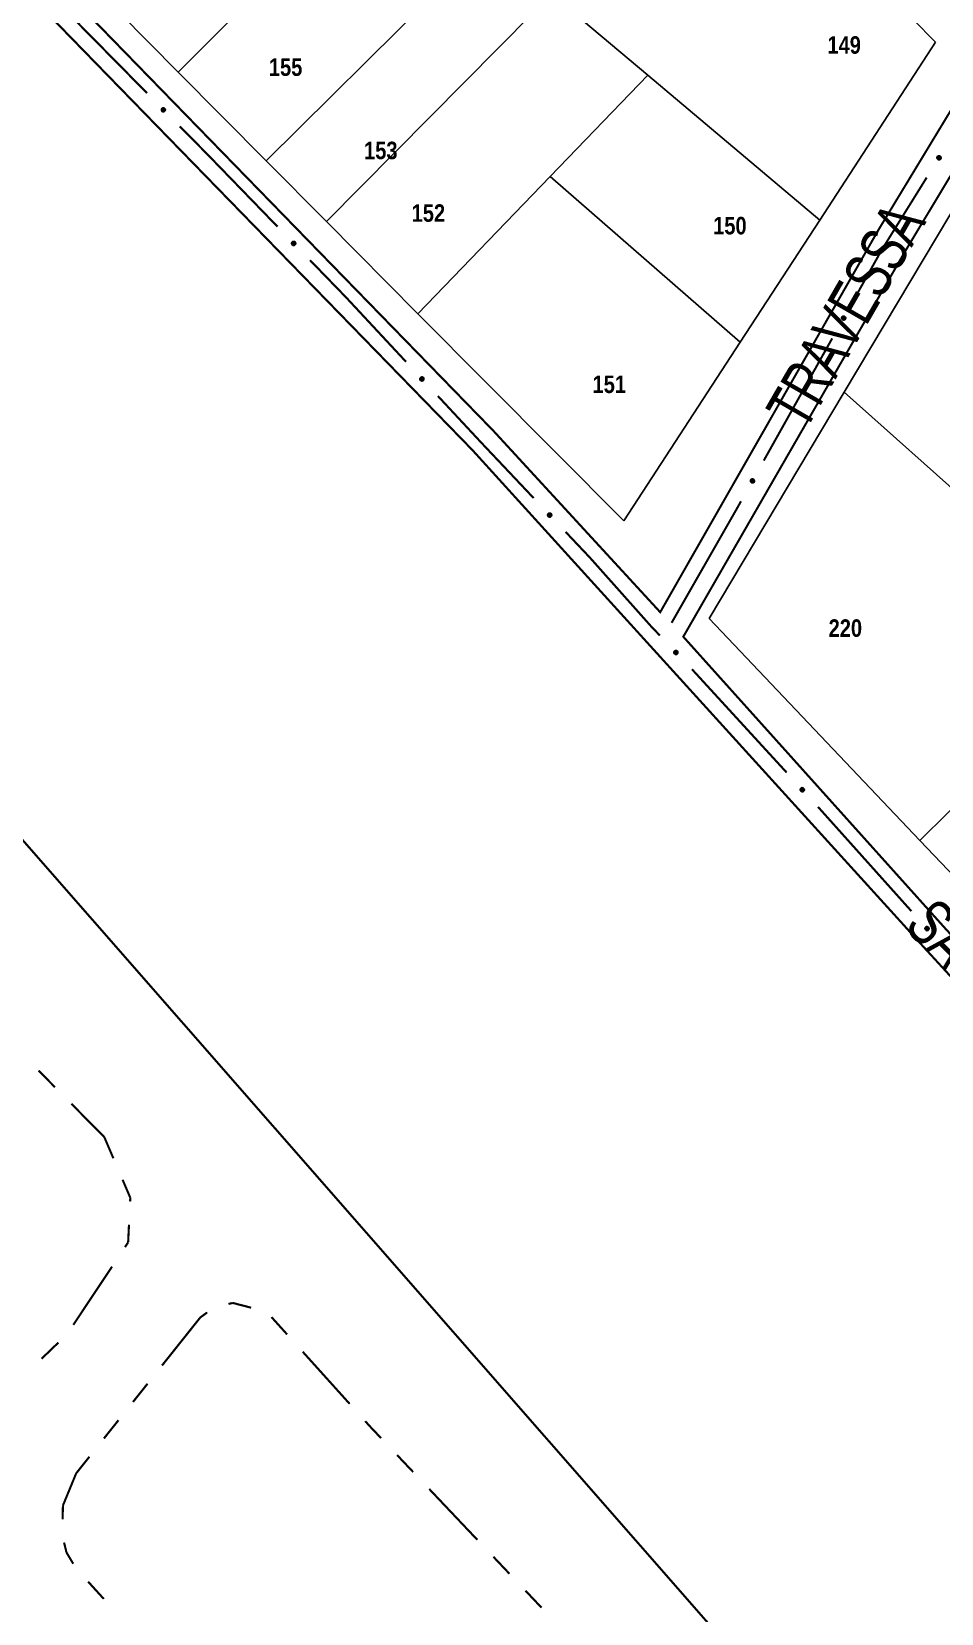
# Model space of a CAD drawing. Extents: x 201549 to 203722, y 4857623 to 4859778.
# Drawn here: x 202486.7 to 202564.7, y 4858662.5 to 4858798.1 of the extents above; entities that cross this region are included whole.
import ezdxf
from ezdxf.enums import TextEntityAlignment as Align

# ---------------------------------------------------------------- set-up
doc = ezdxf.new("R2010")
doc.units = 0
doc.header["$LTSCALE"] = 1.5
doc.header["$MEASUREMENT"] = 0
for name, color, linetype in [('CD-MALHA-LOTES', 40, 'CONTINUOUS'), ('RU-QUADRAS', 6, 'CONTINUOUS'), ('SV-EIXO-RUA-N-PAV', 6, 'CONTINUOUS'), ('SV-RUA-NAO-PAV-S-GUIA-C-GUIA', 7, 'CONTINUOUS'), ('SV-TXT-RUA-N-PAV-S-GUIA-C-GUIA', 7, 'CONTINUOUS'), ('Th_NmrPort', 1, 'CONTINUOUS')]:
    doc.layers.add(name, color=color, linetype=linetype)
doc.styles.add('ARIAL', font='ARIAL.TTF')
doc.styles.get("Standard").update_dxf_attribs({"font": 'swisscbo.ttf'})

msp = doc.modelspace()

# ---------------------------------------------------------------- linework, layer by layer
at = {"layer": 'CD-MALHA-LOTES', "linetype": 'Continuous'}
for p, q in [((202564.2, 4858797.22), (202545.81, 4858816.02)), ((202499.26, 4858794.66), (202517.21, 4858812.59)), ((202506.81, 4858787.06), (202524.76, 4858804.82)), ((202531.29, 4858801.33), (202539.54, 4858794.39)), ((202494.23, 4858799.73), (202499.26, 4858794.66)), ((202511.99, 4858781.84), (202529.7, 4858799.73)), ((202554.28, 4858781.98), (202564.2, 4858797.22)), ((202499.26, 4858794.66), (202506.81, 4858787.06)), ((202539.54, 4858794.39), (202531.17, 4858785.72)), ((202539.54, 4858794.39), (202554.28, 4858781.98)), ((202570.41, 4858790.76), (202556.36, 4858767.22)), ((202506.81, 4858787.06), (202511.99, 4858781.84)), ((202531.17, 4858785.72), (202519.82, 4858773.95)), ((202531.17, 4858785.72), (202547.46, 4858771.52)), ((202519.82, 4858773.95), (202511.99, 4858781.84)), ((202547.46, 4858771.52), (202554.28, 4858781.98)), ((202519.82, 4858773.95), (202537.47, 4858756.18)), ((202537.47, 4858756.18), (202547.46, 4858771.52)), ((202556.36, 4858767.22), (202544.79, 4858747.83)), ((202556.36, 4858767.22), (202568.54, 4858756.36)), ((202544.79, 4858747.83), (202562.86, 4858728.8)), ((202562.86, 4858728.8), (202580.2, 4858745.96)), ((202562.86, 4858728.8), (202567.88, 4858723.51))]:
    msp.add_line(p, q, dxfattribs=at)
at = {"layer": 'RU-QUADRAS', "linetype": 'Continuous'}
for points in [[(202369.03, 4858932.54, 0.01, 0.01, 0), (202385.88, 4858952.76, 0.01, 0.01, 0), (202384.56, 4858954.09, 0.01, 0.01, 0), (202401.16, 4858971.92, 0.01, 0.01, 0), (202462.88, 4858906.8, 0.01, 0.01, -0.0107347229), (202504.2, 4858860.89, 0.01, 0.01, 0), (202538.13, 4858827.31, 0.01, 0.01, 0), (202536.4, 4858825.64, 0.01, 0.01, 0), (202564.2, 4858797.22, 0.01, 0.01, 0), (202537.47, 4858756.18, 0.01, 0.01, 0), (202494.23, 4858799.73, 0.01, 0.01, 0), (202495.73, 4858801.21, 0.01, 0.01, -0.0025219644)], [(202544.79, 4858747.83, 0.01, 0.01, 0), (202570.41, 4858790.76, 0.01, 0.01, 0), (202617.02, 4858743.32, 0.01, 0.01, 0), (202589.02, 4858701.24, 0.01, 0.01, 0)]]:
    msp.add_lwpolyline(points, format="xyseb", close=True, dxfattribs=at)
at = {"layer": 'SV-EIXO-RUA-N-PAV', "const_width": 0.18}
for points in [[(202496.60015, 4858792.860112), (202488.173265, 4858801.40339)], [(202501.822127, 4858787.566008), (202499.409112, 4858790.012352)], [(202502.214565, 4858787.161162), (202501.822127, 4858787.566008)], [(202507.7827, 4858781.416959), (202502.214565, 4858787.161162)], [(202563.4457, 4858785.619943), (202559.750161, 4858779.674945)], [(202559.60708, 4858779.444772), (202557.296484, 4858775.318709)], [(202559.750161, 4858779.674945), (202559.60708, 4858779.444772)], [(202513.653505, 4858775.360516), (202510.566768, 4858778.544857)], [(202514.03857, 4858774.946863), (202513.653505, 4858775.360516)], [(202518.808101, 4858769.823233), (202514.03857, 4858774.946863)], [(202555.342071, 4858771.828685), (202549.478831, 4858761.358612)], [(202525.224979, 4858762.929954), (202521.533547, 4858766.895445)], [(202525.624889, 4858762.506739), (202525.224979, 4858762.929954)], [(202529.745756, 4858758.145724), (202525.624889, 4858762.506739)], [(202547.143463, 4858757.188312), (202541.575187, 4858747.447169)], [(202547.524417, 4858757.868588), (202547.143463, 4858757.188312)], [(202534.557164, 4858753.053926), (202532.493001, 4858755.23838)], [(202535.218641, 4858752.311216), (202534.557164, 4858753.053926)], [(202539.888299, 4858747.068091), (202535.218641, 4858752.311216)], [(202540.569402, 4858746.365017), (202539.888299, 4858747.068091)], [(202543.559824, 4858743.208715), (202543.320727, 4858743.461567)], [(202544.000399, 4858742.728088), (202543.559824, 4858743.208715)], [(202551.43337, 4858734.619392), (202544.000399, 4858742.728088)], [(202562.137579, 4858722.727617), (202554.130936, 4858731.665943)]]:
    msp.add_lwpolyline(points, dxfattribs=at)
at = {"layer": 'SV-EIXO-RUA-N-PAV'}
for points in [[(202498.027159, 4858791.256637), (202497.978252, 4858791.25628), (202497.936145, 4858791.265973), (202497.903353, 4858791.284166), (202497.878568, 4858791.307798), (202497.855935, 4858791.334831), (202497.839129, 4858791.367121), (202497.828414, 4858791.40709), (202497.827711, 4858791.456148), (202497.840476, 4858791.498629), (202497.856592, 4858791.531732), (202497.879747, 4858791.558996), (202497.906376, 4858791.580543), (202497.940494, 4858791.596891), (202497.981105, 4858791.607354), (202498.030452, 4858791.606867), (202498.071667, 4858791.59708), (202498.102922, 4858791.578651), (202498.130184, 4858791.555199), (202498.15296, 4858791.527324), (202498.169274, 4858791.495533), (202498.179735, 4858791.454625), (202498.178609, 4858791.405926), (202498.169318, 4858791.364708), (202498.151331, 4858791.333201), (202498.127639, 4858791.306882), (202498.100801, 4858791.283851), (202498.069047, 4858791.265606), (202498.027159, 4858791.256637)], [(202564.670911, 4858787.382424), (202564.682699, 4858787.334957), (202564.683123, 4858787.291751), (202564.673105, 4858787.255614), (202564.655925, 4858787.225989), (202564.634936, 4858787.19766), (202564.607474, 4858787.173767), (202564.571119, 4858787.154001), (202564.523586, 4858787.141843), (202564.479298, 4858787.144317), (202564.443343, 4858787.152243), (202564.41142, 4858787.168378), (202564.384242, 4858787.189229), (202564.360367, 4858787.218577), (202564.340696, 4858787.255614), (202564.329627, 4858787.303706), (202564.329502, 4858787.346066), (202564.340109, 4858787.380766), (202564.356534, 4858787.412756), (202564.378308, 4858787.441421), (202564.405401, 4858787.464719), (202564.442728, 4858787.484458), (202564.490339, 4858787.494754), (202564.532587, 4858787.495361), (202564.567427, 4858787.485243), (202564.598558, 4858787.468364), (202564.627227, 4858787.447658), (202564.652394, 4858787.421052), (202564.670911, 4858787.382424)], [(202509.195698, 4858779.801124), (202509.146789, 4858779.801192), (202509.104769, 4858779.811252), (202509.072137, 4858779.829729), (202509.047558, 4858779.853576), (202509.025161, 4858779.880805), (202509.008636, 4858779.91324), (202508.99827, 4858779.953301), (202508.997994, 4858780.002363), (202509.011128, 4858780.044732), (202509.027532, 4858780.077693), (202509.050923, 4858780.104754), (202509.077739, 4858780.126069), (202509.111998, 4858780.142119), (202509.152698, 4858780.152228), (202509.202039, 4858780.151312), (202509.243167, 4858780.141167), (202509.274261, 4858780.122465), (202509.301317, 4858780.098778), (202509.32385, 4858780.070705), (202509.339887, 4858780.038773), (202509.349991, 4858779.997776), (202509.348441, 4858779.949088), (202509.338792, 4858779.907953), (202509.320532, 4858779.876604), (202509.296611, 4858779.850492), (202509.269574, 4858779.827696), (202509.237662, 4858779.809728), (202509.195698, 4858779.801124)], [(202556.485526, 4858773.645273), (202556.499469, 4858773.598394), (202556.501865, 4858773.555253), (202556.493508, 4858773.518695), (202556.477699, 4858773.488317), (202556.458025, 4858773.459059), (202556.431682, 4858773.433937), (202556.396268, 4858773.412532), (202556.34934, 4858773.398216), (202556.304985, 4858773.398665), (202556.268706, 4858773.404941), (202556.23608, 4858773.419602), (202556.207978, 4858773.43919), (202556.182788, 4858773.467417), (202556.161446, 4858773.503517), (202556.148192, 4858773.551053), (202556.146133, 4858773.593364), (202556.155145, 4858773.628512), (202556.170091, 4858773.661219), (202556.190535, 4858773.690848), (202556.216536, 4858773.715358), (202556.252922, 4858773.736781), (202556.300014, 4858773.749241), (202556.34219, 4858773.751776), (202556.377455, 4858773.74326), (202556.409324, 4858773.72782), (202556.438909, 4858773.708445), (202556.465264, 4858773.683015), (202556.485526, 4858773.645273)], [(202520.188149, 4858768.179168), (202520.139252, 4858768.180225), (202520.097444, 4858768.191132), (202520.065192, 4858768.210265), (202520.0411, 4858768.234604), (202520.019258, 4858768.26228), (202520.003392, 4858768.295042), (202519.993838, 4858768.335305), (202519.994554, 4858768.384362), (202520.008542, 4858768.426457), (202520.025608, 4858768.45908), (202520.049541, 4858768.485663), (202520.076783, 4858768.506431), (202520.111359, 4858768.521786), (202520.152255, 4858768.53107), (202520.201567, 4858768.529156), (202520.242482, 4858768.518182), (202520.273192, 4858768.498856), (202520.299764, 4858768.474626), (202520.321724, 4858768.446104), (202520.337113, 4858768.413855), (202520.346386, 4858768.372661), (202520.343853, 4858768.324015), (202520.333373, 4858768.283083), (202520.314484, 4858768.25211), (202520.29004, 4858768.226487), (202520.262548, 4858768.204241), (202520.230279, 4858768.186922), (202520.188149, 4858768.179168)], [(202548.667873, 4858759.685177), (202548.681815, 4858759.638298), (202548.684211, 4858759.595157), (202548.675854, 4858759.558599), (202548.660045, 4858759.52822), (202548.640372, 4858759.498963), (202548.614028, 4858759.473841), (202548.578615, 4858759.452435), (202548.531687, 4858759.438119), (202548.487331, 4858759.438569), (202548.451052, 4858759.444845), (202548.418426, 4858759.459506), (202548.390324, 4858759.479094), (202548.365134, 4858759.50732), (202548.343792, 4858759.543421), (202548.330538, 4858759.590957), (202548.328479, 4858759.633268), (202548.337491, 4858759.668415), (202548.352438, 4858759.701122), (202548.372881, 4858759.730751), (202548.398882, 4858759.755262), (202548.435268, 4858759.776685), (202548.48236, 4858759.789144), (202548.524536, 4858759.79168), (202548.559801, 4858759.783164), (202548.59167, 4858759.767724), (202548.621255, 4858759.748348), (202548.64761, 4858759.722919), (202548.667873, 4858759.685177)], [(202531.13805, 4858756.512015), (202531.089146, 4858756.512707), (202531.047258, 4858756.523301), (202531.014863, 4858756.542193), (202530.990591, 4858756.566351), (202530.968542, 4858756.593864), (202530.952432, 4858756.626506), (202530.942577, 4858756.666696), (202530.942927, 4858756.715758), (202530.9566, 4858756.757955), (202530.973422, 4858756.790705), (202530.997156, 4858756.817466), (202531.024241, 4858756.838437), (202531.058702, 4858756.85405), (202531.099528, 4858756.863639), (202531.148853, 4858756.862094), (202531.189848, 4858756.851426), (202531.220702, 4858756.83233), (202531.247454, 4858756.808299), (202531.269627, 4858756.779942), (202531.285256, 4858756.747808), (202531.294837, 4858756.706685), (202531.292667, 4858756.658022), (202531.282494, 4858756.617012), (202531.263836, 4858756.585899), (202531.239585, 4858756.560094), (202531.212259, 4858756.537644), (202531.18012, 4858756.520084), (202531.13805, 4858756.512015)], [(202541.965326, 4858744.734723), (202541.916422, 4858744.735397), (202541.87453, 4858744.745977), (202541.842129, 4858744.764858), (202541.817848, 4858744.789007), (202541.79579, 4858744.816512), (202541.779668, 4858744.849148), (202541.769799, 4858744.889335), (202541.770131, 4858744.938397), (202541.783789, 4858744.980599), (202541.8006, 4858745.013355), (202541.824324, 4858745.040124), (202541.851402, 4858745.061105), (202541.885857, 4858745.07673), (202541.92668, 4858745.086333), (202541.976006, 4858745.084806), (202542.017005, 4858745.074152), (202542.047865, 4858745.055067), (202542.074626, 4858745.031046), (202542.096809, 4858745.002696), (202542.112449, 4858744.970568), (202542.122045, 4858744.929449), (202542.119892, 4858744.880784), (202542.109733, 4858744.839771), (202542.091086, 4858744.808651), (202542.066844, 4858744.782838), (202542.039526, 4858744.760378), (202542.007394, 4858744.742807), (202541.965326, 4858744.734723)], [(202552.800761, 4858732.964785), (202552.751874, 4858732.966217), (202552.71015, 4858732.977444), (202552.678046, 4858732.996825), (202552.654142, 4858733.021348), (202552.632513, 4858733.049191), (202552.616899, 4858733.082074), (202552.607654, 4858733.122408), (202552.608746, 4858733.171459), (202552.623057, 4858733.213445), (202552.640373, 4858733.245936), (202552.66451, 4858733.272334), (202552.69191, 4858733.292893), (202552.726603, 4858733.307982), (202552.767569, 4858733.316952), (202552.816865, 4858733.31466), (202552.857694, 4858733.303372), (202552.888255, 4858733.283811), (202552.91464, 4858733.259378), (202552.936381, 4858733.230688), (202552.951522, 4858733.198322), (202552.960479, 4858733.157058), (202552.957572, 4858733.108433), (202552.946779, 4858733.067582), (202552.927652, 4858733.036755), (202552.903013, 4858733.01132), (202552.87535, 4858732.989287), (202552.842949, 4858732.972216), (202552.800761, 4858732.964785)], [(202563.485891, 4858721.057427), (202563.437024, 4858721.05942), (202563.395432, 4858721.071125), (202563.363552, 4858721.090873), (202563.339931, 4858721.115669), (202563.318622, 4858721.143758), (202563.303387, 4858721.176818), (202563.294606, 4858721.217256), (202563.296261, 4858721.266291), (202563.311052, 4858721.30811), (202563.32874, 4858721.3404), (202563.353178, 4858721.366519), (202563.380812, 4858721.386762), (202563.415676, 4858721.401452), (202563.456743, 4858721.409951), (202563.506009, 4858721.407094), (202563.546706, 4858721.395338), (202563.57704, 4858721.375428), (202563.603143, 4858721.350694), (202563.624554, 4858721.321756), (202563.639322, 4858721.289218), (202563.647805, 4858721.247854), (202563.64434, 4858721.199266), (202563.633079, 4858721.158542), (202563.6136, 4858721.127936), (202563.58867, 4858721.102785), (202563.560757, 4858721.081071), (202563.528162, 4858721.064373), (202563.485891, 4858721.057427)]]:
    msp.add_lwpolyline(points, close=True, dxfattribs=at)
for points in [[(202498.069047, 4858791.265606), (202497.827711, 4858791.456148)], [(202498.027159, 4858791.256637), (202497.828414, 4858791.40709)], [(202498.048793, 4858791.262983), (202497.831877, 4858791.430431)], [(202498.081703, 4858791.278195), (202497.836999, 4858791.473816)], [(202497.978252, 4858791.25628), (202497.839129, 4858791.367121)], [(202498.000511, 4858791.257525), (202497.839265, 4858791.382136)], [(202498.100801, 4858791.283851), (202497.840476, 4858791.498629)], [(202498.110781, 4858791.297294), (202497.850758, 4858791.510387)], [(202497.954225, 4858791.261702), (202497.854451, 4858791.345366)], [(202497.936145, 4858791.265973), (202497.855935, 4858791.334831)], [(202498.127639, 4858791.306882), (202497.856592, 4858791.531732)], [(202498.137968, 4858791.322194), (202497.871265, 4858791.545947)], [(202498.151331, 4858791.333201), (202497.879747, 4858791.558996)], [(202498.158435, 4858791.351965), (202497.895538, 4858791.567973)], [(202498.169318, 4858791.364708), (202497.906376, 4858791.580543)], [(202498.173152, 4858791.387565), (202497.927503, 4858791.586087)], [(202498.178609, 4858791.405926), (202497.940494, 4858791.596891)], [(202498.175386, 4858791.431935), (202497.963302, 4858791.600314)], [(202498.179735, 4858791.454625), (202497.981105, 4858791.607354)], [(202498.168944, 4858791.477328), (202498.011557, 4858791.601913)], [(202498.169274, 4858791.495533), (202498.030452, 4858791.606867)], [(202498.157617, 4858791.514072), (202498.055913, 4858791.597749)], [(202498.15296, 4858791.527324), (202498.071667, 4858791.59708)], [(202564.378308, 4858787.441421), (202564.329502, 4858787.346066)], [(202564.405401, 4858787.464719), (202564.329627, 4858787.303706)], [(202564.390103, 4858787.449048), (202564.332536, 4858787.330593)], [(202564.423178, 4858787.468655), (202564.338863, 4858787.286494)], [(202564.442728, 4858787.484458), (202564.340696, 4858787.255614)], [(202564.465806, 4858787.485537), (202564.351704, 4858787.239951)], [(202564.490339, 4858787.494754), (202564.360367, 4858787.218577)], [(202564.509467, 4858787.493743), (202564.373911, 4858787.208473)], [(202564.532587, 4858787.495361), (202564.384242, 4858787.189229)], [(202564.547522, 4858787.487761), (202564.398999, 4858787.181632)], [(202564.567427, 4858787.485243), (202564.41142, 4858787.168378)], [(202564.581254, 4858787.474825), (202564.426091, 4858787.163184)], [(202564.598558, 4858787.468364), (202564.443343, 4858787.152243)], [(202564.611823, 4858787.454216), (202564.465461, 4858787.151564)], [(202564.627227, 4858787.447658), (202564.479298, 4858787.144317)], [(202564.637193, 4858787.430413), (202564.504236, 4858787.14674)], [(202564.652394, 4858787.421052), (202564.523586, 4858787.141843)], [(202564.659681, 4858787.401973), (202564.547616, 4858787.151908)], [(202564.670911, 4858787.382424), (202564.571119, 4858787.154001)], [(202564.676281, 4858787.356308), (202564.592843, 4858787.170387)], [(202564.682699, 4858787.334957), (202564.607474, 4858787.173767)], [(202564.683047, 4858787.310329), (202564.625041, 4858787.193753)], [(202564.683123, 4858787.291751), (202564.634936, 4858787.19766)], [(202509.237662, 4858779.809728), (202508.997994, 4858780.002363)], [(202509.195698, 4858779.801124), (202508.99827, 4858779.953301)], [(202509.217386, 4858779.807281), (202509.001936, 4858779.976611)], [(202509.250427, 4858779.822206), (202509.007435, 4858780.019949)], [(202509.146789, 4858779.801192), (202509.008636, 4858779.91324)], [(202509.169058, 4858779.802243), (202509.008903, 4858779.928253)], [(202509.269574, 4858779.827696), (202509.011128, 4858780.044732)], [(202509.27967, 4858779.841051), (202509.021512, 4858780.056399)], [(202509.122811, 4858779.806823), (202509.023768, 4858779.891353)], [(202509.104769, 4858779.811252), (202509.025161, 4858779.880805)], [(202509.296611, 4858779.850492), (202509.027532, 4858780.077693)], [(202509.307073, 4858779.865714), (202509.042327, 4858780.09178)], [(202509.320532, 4858779.876604), (202509.050923, 4858780.104754)], [(202509.327798, 4858779.895306), (202509.066791, 4858780.113594)], [(202509.338792, 4858779.907953), (202509.077739, 4858780.126069)], [(202509.342825, 4858779.930776), (202509.098913, 4858780.131428)], [(202509.348441, 4858779.949088), (202509.111998, 4858780.142119)], [(202509.345445, 4858779.975124), (202509.134834, 4858780.145344)], [(202509.349991, 4858779.997776), (202509.152698, 4858780.152228)], [(202509.339398, 4858780.020572), (202509.183102, 4858780.146523)], [(202509.339887, 4858780.038773), (202509.202039, 4858780.151312)], [(202509.328392, 4858780.057413), (202509.22742, 4858780.141973)], [(202509.32385, 4858780.070705), (202509.243167, 4858780.141167)], [(202556.190535, 4858773.690848), (202556.146133, 4858773.593364)], [(202556.216536, 4858773.715358), (202556.148192, 4858773.551053)], [(202556.201969, 4858773.699006), (202556.14987, 4858773.578046)], [(202556.234114, 4858773.720102), (202556.158204, 4858773.534281)], [(202556.252922, 4858773.736781), (202556.161446, 4858773.503517)], [(202556.275926, 4858773.738913), (202556.173158, 4858773.488373)], [(202556.300014, 4858773.749241), (202556.182788, 4858773.467417)], [(202556.319167, 4858773.749104), (202556.196778, 4858773.457942)], [(202556.34219, 4858773.751776), (202556.207978, 4858773.43919)], [(202556.357455, 4858773.744866), (202556.223066, 4858773.432274)], [(202556.377455, 4858773.74326), (202556.23608, 4858773.419602)], [(202556.391743, 4858773.733484), (202556.250972, 4858773.415082)], [(202556.409324, 4858773.72782), (202556.268706, 4858773.404941)], [(202556.423222, 4858773.714293), (202556.290832, 4858773.405272)], [(202556.438909, 4858773.708445), (202556.304985, 4858773.398665)], [(202556.449652, 4858773.691672), (202556.329787, 4858773.402224)], [(202556.465264, 4858773.683015), (202556.34934, 4858773.398216)], [(202556.473415, 4858773.664289), (202556.372885, 4858773.409368)], [(202556.485526, 4858773.645273), (202556.396268, 4858773.412532)], [(202556.492083, 4858773.619429), (202556.417221, 4858773.429893)], [(202556.499469, 4858773.598394), (202556.431682, 4858773.433937)], [(202556.500941, 4858773.573807), (202556.448319, 4858773.454704)], [(202556.501865, 4858773.555253), (202556.458025, 4858773.459059)], [(202520.188149, 4858768.179168), (202519.993838, 4858768.335305)], [(202520.230279, 4858768.186922), (202519.994554, 4858768.384362)], [(202520.209957, 4858768.184886), (202519.997974, 4858768.358536)], [(202520.139252, 4858768.180225), (202520.003392, 4858768.295042)], [(202520.161538, 4858768.180826), (202520.003962, 4858768.310047)], [(202520.243294, 4858768.19914), (202520.004348, 4858768.401754)], [(202520.262548, 4858768.204241), (202520.008542, 4858768.426457)], [(202520.115392, 4858768.186339), (202520.018079, 4858768.272854)], [(202520.272912, 4858768.21739), (202520.019159, 4858768.437912)], [(202520.097444, 4858768.191132), (202520.019258, 4858768.26228)], [(202520.29004, 4858768.226487), (202520.025608, 4858768.45908)], [(202520.300808, 4858768.241494), (202520.040685, 4858768.472865)], [(202520.314484, 4858768.25211), (202520.049541, 4858768.485663)], [(202520.322127, 4858768.270661), (202520.065585, 4858768.49418)], [(202520.333373, 4858768.283083), (202520.076783, 4858768.506431)], [(202520.337867, 4858768.30582), (202520.098061, 4858768.511361)], [(202520.343853, 4858768.324015), (202520.111359, 4858768.521786)], [(202520.341383, 4858768.350106), (202520.134256, 4858768.524548)], [(202520.346386, 4858768.372661), (202520.152255, 4858768.53107)], [(202520.336256, 4858768.395667), (202520.182537, 4858768.524751)], [(202520.337113, 4858768.413855), (202520.201567, 4858768.529156)], [(202520.325996, 4858768.432723), (202520.226754, 4858768.519306)], [(202520.321724, 4858768.446104), (202520.242482, 4858768.518182)], [(202548.372881, 4858759.730751), (202548.328479, 4858759.633268)], [(202548.398882, 4858759.755262), (202548.330538, 4858759.590957)], [(202548.384315, 4858759.73891), (202548.332217, 4858759.617949)], [(202548.41646, 4858759.760006), (202548.34055, 4858759.574184)], [(202548.435268, 4858759.776685), (202548.343792, 4858759.543421)], [(202548.458272, 4858759.778817), (202548.355504, 4858759.528277)], [(202548.48236, 4858759.789144), (202548.365134, 4858759.50732)], [(202548.501513, 4858759.789008), (202548.379124, 4858759.497846)], [(202548.524536, 4858759.79168), (202548.390324, 4858759.479094)], [(202548.539802, 4858759.78477), (202548.405412, 4858759.472178)], [(202548.559801, 4858759.783164), (202548.418426, 4858759.459506)], [(202548.57409, 4858759.773388), (202548.433318, 4858759.454986)], [(202548.59167, 4858759.767724), (202548.451052, 4858759.444845)], [(202548.605568, 4858759.754196), (202548.473178, 4858759.445176)], [(202548.621255, 4858759.748348), (202548.487331, 4858759.438569)], [(202548.631998, 4858759.731576), (202548.512133, 4858759.442128)], [(202548.64761, 4858759.722919), (202548.531687, 4858759.438119)], [(202548.655762, 4858759.704193), (202548.555231, 4858759.449272)], [(202548.667873, 4858759.685177), (202548.578615, 4858759.452435)], [(202548.674429, 4858759.659333), (202548.599567, 4858759.469797)], [(202548.681815, 4858759.638298), (202548.614028, 4858759.473841)], [(202548.683287, 4858759.613711), (202548.630665, 4858759.494608)], [(202548.684211, 4858759.595157), (202548.640372, 4858759.498963)], [(202531.13805, 4858756.512015), (202530.942577, 4858756.666696)], [(202531.18012, 4858756.520084), (202530.942927, 4858756.715758)], [(202531.159815, 4858756.517896), (202530.94654, 4858756.689957)], [(202531.089146, 4858756.512707), (202530.952432, 4858756.626506)], [(202531.193044, 4858756.532399), (202530.952591, 4858756.733222)], [(202531.111427, 4858756.513474), (202530.95289, 4858756.641515)], [(202531.212259, 4858756.537644), (202530.9566, 4858756.757955)], [(202531.222524, 4858756.550869), (202530.967131, 4858756.76949)], [(202531.065241, 4858756.518643), (202530.967284, 4858756.604428)], [(202531.047258, 4858756.523301), (202530.968542, 4858756.593864)], [(202531.239585, 4858756.560094), (202530.973422, 4858756.790705)], [(202531.25024, 4858756.575181), (202530.988396, 4858756.804602)], [(202531.263836, 4858756.585899), (202530.997156, 4858756.817466)], [(202531.27134, 4858756.604506), (202531.013136, 4858756.826102)], [(202531.282494, 4858756.617012), (202531.024241, 4858756.838437)], [(202531.286818, 4858756.639782), (202531.045482, 4858756.843526)], [(202531.292667, 4858756.658022), (202531.058702, 4858756.85405)], [(202531.290003, 4858756.684094), (202531.081578, 4858756.856983)], [(202531.294837, 4858756.706685), (202531.099528, 4858756.863639)], [(202531.284535, 4858756.729615), (202531.129856, 4858756.857547)], [(202531.285256, 4858756.747808), (202531.148853, 4858756.862094)], [(202531.273999, 4858756.766593), (202531.174113, 4858756.852433)], [(202531.269627, 4858756.779942), (202531.189848, 4858756.851426)], [(202542.091086, 4858744.808651), (202541.824324, 4858745.040124)], [(202542.098584, 4858744.827262), (202541.840301, 4858745.048766)], [(202542.109733, 4858744.839771), (202541.851402, 4858745.061105)], [(202542.114049, 4858744.862543), (202541.872642, 4858745.066202)], [(202542.119892, 4858744.880784), (202541.885857, 4858745.07673)], [(202542.117218, 4858744.906855), (202541.908732, 4858745.079671)], [(202542.122045, 4858744.929449), (202541.92668, 4858745.086333)], [(202542.111734, 4858744.952375), (202541.957011, 4858745.080252)], [(202542.112449, 4858744.970568), (202541.976006, 4858745.084806)], [(202542.101185, 4858744.989349), (202542.001269, 4858745.075153)], [(202542.096809, 4858745.002696), (202542.017005, 4858745.074152)], [(202541.965326, 4858744.734723), (202541.769799, 4858744.889335)], [(202542.007394, 4858744.742807), (202541.770131, 4858744.938397)], [(202541.987089, 4858744.740612), (202541.773754, 4858744.912598)], [(202541.916422, 4858744.735397), (202541.779668, 4858744.849148)], [(202542.020313, 4858744.755126), (202541.779789, 4858744.955865)], [(202541.938703, 4858744.736173), (202541.780121, 4858744.864158)], [(202542.039526, 4858744.760378), (202541.783789, 4858744.980599)], [(202542.049787, 4858744.773607), (202541.794317, 4858744.992138)], [(202541.892515, 4858744.741325), (202541.794528, 4858744.827076)], [(202541.87453, 4858744.745977), (202541.79579, 4858744.816512)], [(202542.066844, 4858744.782838), (202541.8006, 4858745.013355)], [(202542.077494, 4858744.797929), (202541.815569, 4858745.027257)], [(202552.800761, 4858732.964785), (202552.607654, 4858733.122408)], [(202552.842949, 4858732.972216), (202552.608746, 4858733.171459)], [(202552.822613, 4858732.970335), (202552.611968, 4858733.145607)], [(202552.751874, 4858732.966217), (202552.616899, 4858733.082074)], [(202552.774164, 4858732.966647), (202552.617584, 4858733.097074)], [(202552.856058, 4858732.984333), (202552.618674, 4858733.188775)], [(202552.87535, 4858732.989287), (202552.623057, 4858733.213445)], [(202552.728062, 4858732.972515), (202552.631415, 4858733.059773)], [(202552.71015, 4858732.977444), (202552.632513, 4858733.049191)], [(202552.885815, 4858733.002355), (202552.633762, 4858733.224819)], [(202552.903013, 4858733.01132), (202552.640373, 4858733.245936)], [(202552.913895, 4858733.026244), (202552.655556, 4858733.259605)], [(202552.927652, 4858733.036755), (202552.66451, 4858733.272334)], [(202552.935437, 4858733.055247), (202552.680619, 4858733.280728)], [(202552.946779, 4858733.067582), (202552.69191, 4858733.292893)], [(202552.951447, 4858733.090284), (202552.713225, 4858733.29766)], [(202552.957572, 4858733.108433), (202552.726603, 4858733.307982)], [(202552.955303, 4858733.134542), (202552.74952, 4858733.310568)], [(202552.960479, 4858733.157058), (202552.767569, 4858733.316952)], [(202552.950525, 4858733.180142), (202552.797802, 4858733.310401)], [(202552.951522, 4858733.198322), (202552.816865, 4858733.31466)], [(202552.94055, 4858733.217275), (202552.841976, 4858733.304617)], [(202552.936381, 4858733.230688), (202552.857694, 4858733.303372)], [(202563.485891, 4858721.057427), (202563.294606, 4858721.217256)], [(202563.528162, 4858721.064373), (202563.296261, 4858721.266291)], [(202563.507805, 4858721.062726), (202563.299186, 4858721.240403)], [(202563.437024, 4858721.05942), (202563.303387, 4858721.176818)], [(202563.459317, 4858721.059594), (202563.304245, 4858721.191809)], [(202563.541408, 4858721.076339), (202563.306387, 4858721.283492)], [(202563.560757, 4858721.081071), (202563.311052, 4858721.30811)], [(202563.413285, 4858721.06599), (202563.317646, 4858721.154352)], [(202563.395432, 4858721.071125), (202563.318622, 4858721.143758)], [(202563.57137, 4858721.094018), (202563.321887, 4858721.31936)], [(202563.58867, 4858721.102785), (202563.32874, 4858721.3404)], [(202563.599723, 4858721.117584), (202563.344079, 4858721.353893)], [(202563.6136, 4858721.127936), (202563.353178, 4858721.366519)], [(202563.621596, 4858721.146337), (202563.369382, 4858721.374727)], [(202563.633079, 4858721.158542), (202563.380812, 4858721.386762)], [(202563.638008, 4858721.181188), (202563.402181, 4858721.391284)], [(202563.64434, 4858721.199266), (202563.415676, 4858721.401452)], [(202563.642371, 4858721.225399), (202563.438622, 4858721.403775)], [(202563.647805, 4858721.247854), (202563.456743, 4858721.409951)], [(202563.638117, 4858721.27105), (202563.486898, 4858721.403054)], [(202563.639322, 4858721.289218), (202563.506009, 4858721.407094)], [(202563.628569, 4858721.308295), (202563.531003, 4858721.396763)], [(202563.624554, 4858721.321756), (202563.546706, 4858721.395338)]]:
    msp.add_lwpolyline(points, dxfattribs=at)
at = {"layer": 'SV-RUA-NAO-PAV-S-GUIA-C-GUIA', "const_width": 0.18}
for points in [[(202318.585681, 4858981.045359), (202375.850118, 4858919.006972), (202406.755485, 4858888.811313), (202418.582189, 4858876.174739), (202457.692817, 4858834.385888), (202526.282239, 4858763.924023), (202540.597938, 4858748.360825), (202559.278351, 4858781.082474), (202569.917526, 4858798.649485), (202563.522843, 4858805.617436), (202529.033623, 4858841.06623), (202497.909206, 4858872.824618), (202467.668284, 4858907.49019), (202424.334233, 4858953.765118), (202419.282654, 4858959.024078), (202395.214661, 4858984.080132), (202372.316186, 4859008.76432), (202326.670103, 4859056.804124), (202318.586408, 4859064.715287)], [(202318.585649, 4858977.370266), (202374.14505, 4858917.261829), (202405.011399, 4858887.104291), (202418.552271, 4858872.636165), (202455.927819, 4858832.70121), (202524.504448, 4858762.252487), (202563.225698, 4858719.612693), (202595.416012, 4858684.554781), (202625.13659, 4858653.891855), (202656.829704, 4858618.431384), (202673.455837, 4858599.628108), (202693.126151, 4858581.137909), (202720.939641, 4858552.319247), (202748.537629, 4858526.5033), (202771.893894, 4858500.219096), (202791.309873, 4858483.253772)], [(202318.584969, 4858899.062128), (202357.210689, 4858861.674291), (202417.930268, 4858799.067125), (202484.835052, 4858730.082474), (202558.268677, 4858646.20367), (202577.057863, 4858624.355754), (202590.362812, 4858610.444513), (202601.805606, 4858599.328868), (202612.190919, 4858589.910854), (202626.028535, 4858579.155633), (202638.008993, 4858570.244884), (202650.323711, 4858564.239026), (202662.142281, 4858557.630372), (202675.525263, 4858547.874457), (202690.690722, 4858533.752577), (202705.536082, 4858518.412371), (202722.813143, 4858501.565689)], [(202488.70391, 4858707.642134), (202487.297536, 4858709.064144)], [(202492.938144, 4858703.360825), (202490.110284, 4858706.220124)], [(202493.323598, 4858702.461433), (202492.938144, 4858703.360825)], [(202493.717517, 4858701.542288), (202493.323598, 4858702.461433)], [(202495.164948, 4858698.164948), (202494.505356, 4858699.703998)], [(202495.149214, 4858697.839765), (202495.164948, 4858698.164948)], [(202494.979381, 4858694.329897), (202495.052553, 4858695.842102)], [(202494.710274, 4858693.925172), (202494.979381, 4858694.329897)], [(202490.280756, 4858687.263387), (202493.602894, 4858692.259726)], [(202501.761587, 4858688.332836), (202501.164948, 4858687.896907)], [(202503.952379, 4858689.140999), (202503.587557, 4858689.054602)], [(202504.557637, 4858688.984802), (202503.952379, 4858689.140999)], [(202505.525913, 4858688.734921), (202504.557637, 4858688.984802)], [(202501.164948, 4858687.896907), (202497.887685, 4858683.781273)], [(202508.613601, 4858686.440059), (202507.27508, 4858687.926115)], [(202487.556913, 4858684.357834), (202488.998907, 4858685.74371)], [(202513.967685, 4858680.495836), (202509.952122, 4858684.954003)], [(202496.641831, 4858682.216713), (202495.395977, 4858680.652153)], [(202494.150124, 4858679.087593), (202492.90427, 4858677.523032)], [(202515.706762, 4858678.565074), (202515.306206, 4858679.009781)], [(202515.982789, 4858678.273515), (202515.706762, 4858678.565074)], [(202516.670287, 4858677.547328), (202515.982789, 4858678.273515)], [(202491.658417, 4858675.958472), (202491.03549, 4858675.176192)], [(202519.420279, 4858674.642584), (202518.045283, 4858676.094956)], [(202490.525773, 4858674.536082), (202489.695687, 4858672.518425)], [(202491.03549, 4858675.176192), (202490.525773, 4858674.536082)], [(202524.920263, 4858668.833094), (202520.795275, 4858673.190211)], [(202489.388812, 4858671.772515), (202489.362761, 4858670.579369)], [(202489.695687, 4858672.518425), (202489.388812, 4858671.772515)], [(202489.48946, 4858668.598182), (202489.69404, 4858667.74851)], [(202489.69404, 4858667.74851), (202490.276115, 4858666.784576)], [(202527.670256, 4858665.928349), (202526.29526, 4858667.380721)], [(202491.546737, 4858665.249272), (202492.892869, 4858663.770107)], [(202530.420248, 4858663.023604), (202529.045252, 4858664.475976)]]:
    msp.add_lwpolyline(points, dxfattribs=at)
msp.add_lwpolyline([(202542.57732, 4858746.257732), (202561.628866, 4858779.350515), (202571.896907, 4858796.42268), (202581.148375, 4858786.668155), (202619.958763, 4858744.896907), (202603.878835, 4858717.930248), (202595.416201, 4858703.527614), (202590.368641, 4858693.659192), (202565.027399, 4858721.257899)], close=True, dxfattribs=at)

# ---------------------------------------------------------------- texts
at = {"layer": 'SV-TXT-RUA-N-PAV-S-GUIA-C-GUIA', "style": 'ARIAL', "width": 0.7}
for s, rotation, p in [('TRAVESSA', 60, (202553.019375, 4858763.772844)), ('SÃO', 314, (202561.421041, 4858721.337773))]:
    msp.add_text(s, height=4, rotation=rotation, dxfattribs=at).set_placement(p)
at = {"layer": 'Th_NmrPort', "color": 1}
for s, p in [('149', (202554.938554, 4858796.987271)), ('155', (202507.048554, 4858795.087271)), ('153', (202515.208554, 4858787.947271)), ('152', (202519.288554, 4858782.577271)), ('150', (202545.138554, 4858781.497271)), ('151', (202534.798554, 4858767.897271)), ('220', (202555.038554, 4858746.997271))]:
    msp.add_text(s, height=1.5, dxfattribs=at).set_placement(p, align=Align.MIDDLE_LEFT)

doc.saveas('drawing.dxf')
